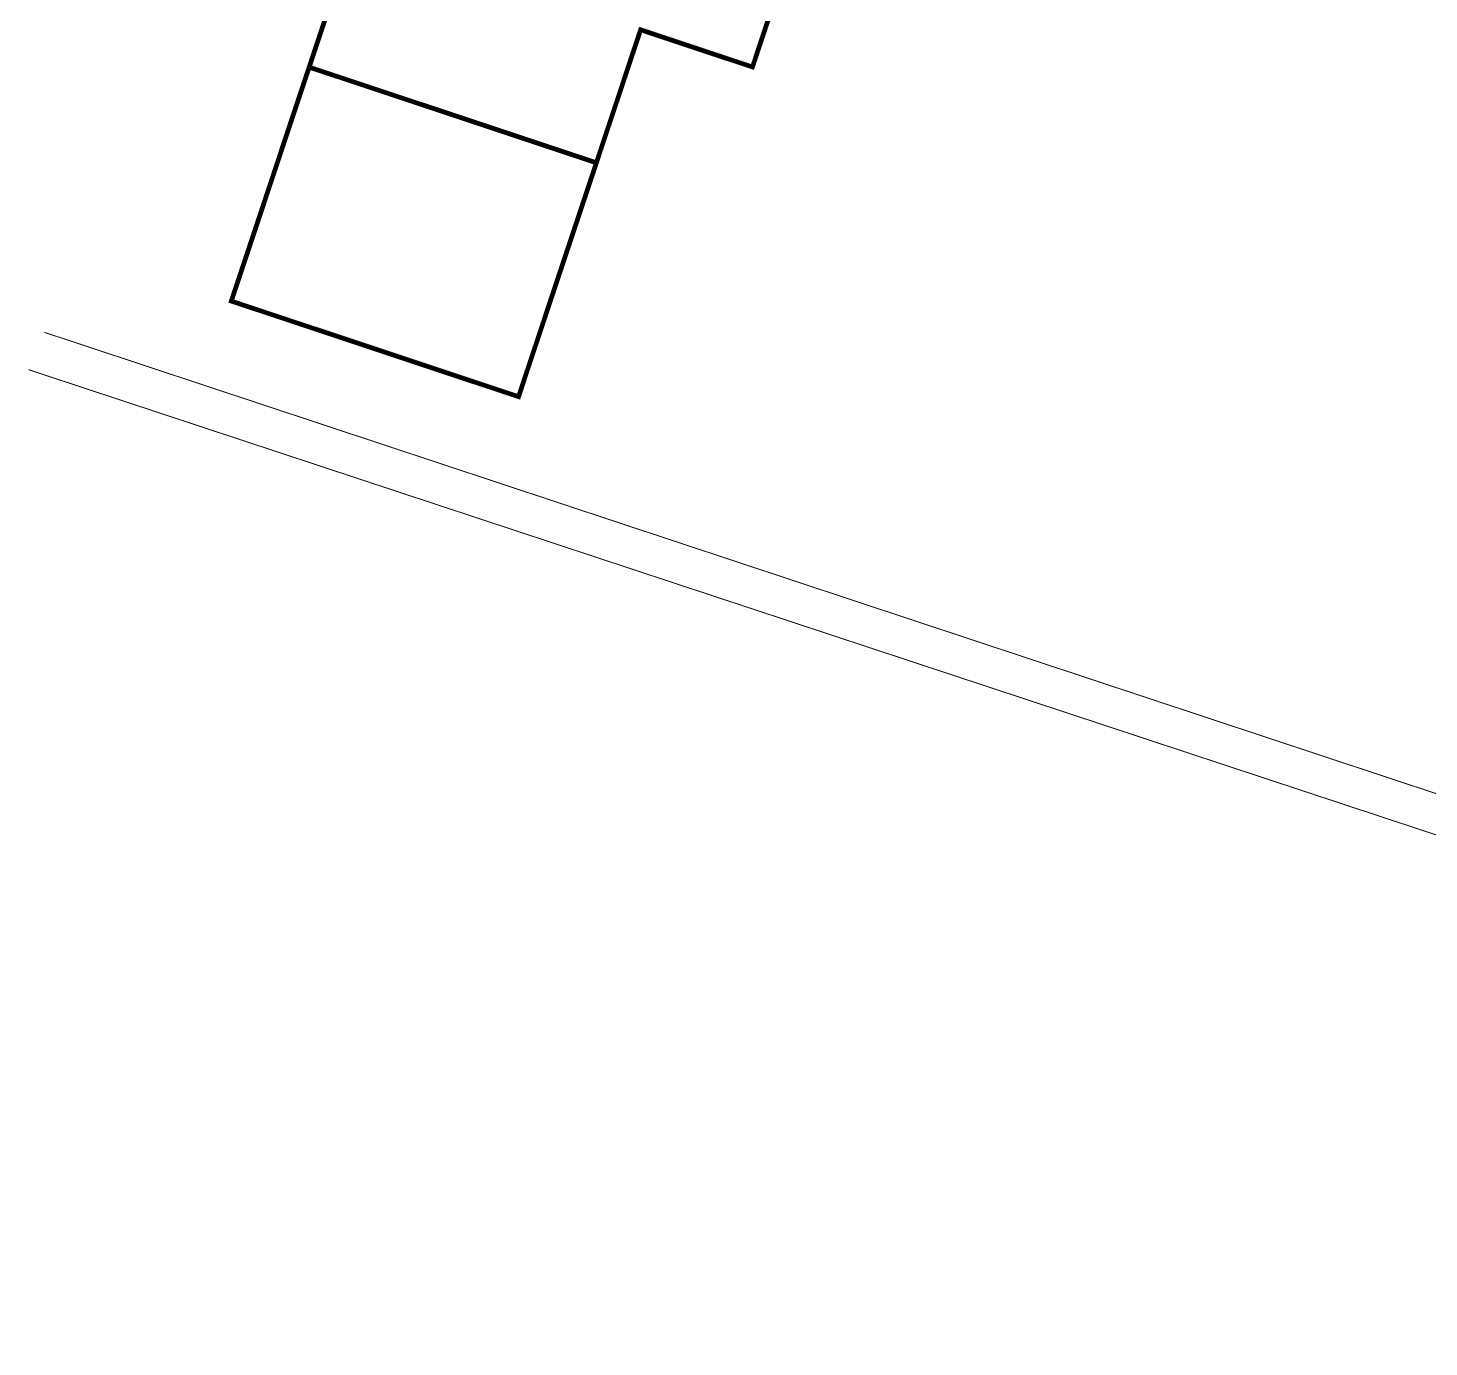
# Model space of a CAD drawing. Header units: inches. Extents: x 350994 to 353538, y 1581369 to 1583842.
# Drawn here: x 351371.18 to 351400.89, y 1583149.3 to 1583177.27 of the extents above; entities that cross this region are included whole.
import ezdxf

# ---------------------------------------------------------------- set-up
doc = ezdxf.new("R2010")
doc.units = ezdxf.units.IN
doc.header["$MEASUREMENT"] = 0
for name, pattern in [('1', [0]), ('ACAD_ISO03W100', [30, 12, -18]), ('DASHDOTX2', [2, 1, -0.5, 0, -0.5])]:
    doc.linetypes.add(name, pattern=pattern)
for name, color, linetype in [('BOUNDARY', 5, 'Continuous'), ('CULVERT', 255, '1'), ('CW', 94, '1')]:
    doc.layers.add(name, color=color, linetype=linetype)

msp = doc.modelspace()

# ---------------------------------------------------------------- linework, layer by layer
at = {"layer": 'BOUNDARY', "lineweight": 5, "const_width": 0.1, "elevation": 102.875}
msp.add_lwpolyline([(351377.138, 1583176.441), (351383.229, 1583174.413), (351384.168, 1583177.233), (351386.54, 1583176.444), (351389.136, 1583184.243), (351388.785, 1583184.36), (351388.668, 1583184.009), (351385.252, 1583185.146), (351385.347, 1583185.43), (351384.996, 1583185.547), (351384.879, 1583185.196), (351382.08, 1583186.128), (351382.197, 1583186.479), (351381.846, 1583186.596), (351380.93, 1583183.844), (351380.608, 1583183.951), (351378.949, 1583178.97), (351378.077, 1583179.261), (351377.138, 1583176.441)], dxfattribs=at)
at = {"layer": 'CULVERT', "color": 250, "linetype": 'DASHDOTX2', "lineweight": 5, "ltscale": 2, "const_width": 0.02}
for points in [[(351371.521, 1583170.818), (351433.609, 1583150.241), (351458.286, 1583141.969), (351483.634, 1583133.606), (351507.338, 1583125.279), (351511.405, 1583124.055), (351534.554, 1583117.144), (351534.554, 1583117.144)], [(351522.703, 1583090.619), (351522.703, 1583090.619), (351522.703, 1583090.619), (351522.703, 1583090.619), (351531.863, 1583117.147), (351511.894, 1583123.05), (351506.924, 1583124.74), (351483.62, 1583132.622), (351458.132, 1583141.351), (351433.413, 1583149.461), (351371.185, 1583170.026)]]:
    msp.add_lwpolyline(points, dxfattribs=at)
at = {"layer": 'CW', "linetype": 'ACAD_ISO03W100', "lineweight": 5, "ltscale": 0.1, "const_width": 0.1, "elevation": 102.875}
msp.add_lwpolyline([(351377.138, 1583176.441), (351375.487, 1583171.48), (351381.578, 1583169.453), (351383.229, 1583174.413)], dxfattribs=at)

doc.saveas('drawing.dxf')
